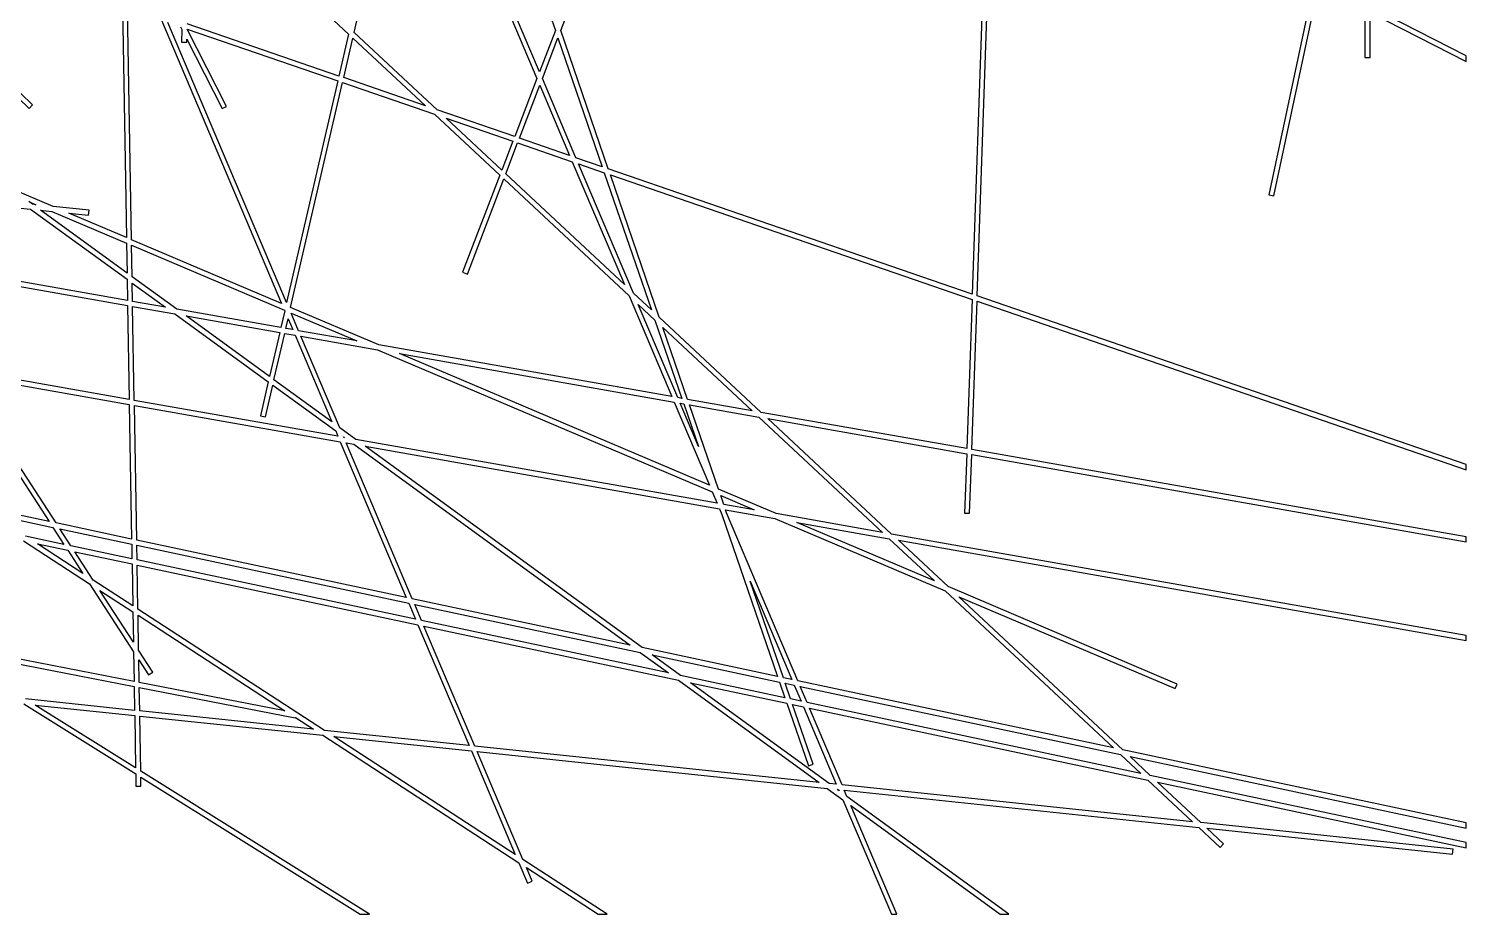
# Model space of a CAD drawing. Extents: x -38.1 to 38.1, y -38.1 to 38.1.
# Drawn here: x -0.71 to 5, y -24.05 to -20.53 of the extents above; entities that cross this region are included whole.
import ezdxf

# ---------------------------------------------------------------- set-up
doc = ezdxf.new("R2010")
doc.units = 0
doc.layers.add('Cut', color=7, linetype='CONTINUOUS')

msp = doc.modelspace()

# ---------------------------------------------------------------- linework, layer by layer
at = {"layer": 'Cut'}
for p, q in [((1.40017, -20.5399), (1.94956, -19.1087)), ((1.31601, -20.7033), (0.81519, -19.5234)), ((0.57888, -20.547), (0.807535, -19.5566)), ((0.807535, -19.5566), (1.30569, -20.7302)), ((3.10225, -19.696), (3.03621, -21.5871)), ((3.05598, -21.5939), (3.12191, -19.706)), ((1.18471, -19.9756), (1.37888, -20.5395)), ((-1.45048, -20.1375), (-0.712992, -20.8497)), ((-0.699099, -20.8353), (-1.42061, -20.1386)), ((0.171158, -20.1941), (0.556795, -20.5538)), ((4.39385, -20.3541), (4.21576, -21.1919)), ((4.23532, -21.1961), (4.4123, -20.3635)), ((-0.342401, -20.4449), (-0.32639, -21.3622)), ((-0.306238, -21.3708), (-0.322277, -20.4519)), ((4.5974, -20.4578), (4.5974, -20.6461)), ((5, -20.6405), (4.6174, -20.4456)), ((-0.187105, -20.4984), (0.290758, -21.6242)), ((0.310659, -21.6199), (-0.161659, -20.5072)), ((0.518373, -20.7202), (-0.085427, -20.5123)), ((4.6174, -20.6461), (4.6174, -20.468)), ((4.6174, -20.468), (5, -20.6629)), ((-0.111619, -20.5244), (-0.105839, -20.5358)), ((-0.105839, -20.5358), (-0.106708, -20.5855)), ((0.072027, -20.8408), (-0.084397, -20.5338)), ((-0.084397, -20.5338), (0.513849, -20.7398)), ((0.556795, -20.5538), (0.518373, -20.7202)), ((0.537388, -20.7267), (0.573685, -20.5695)), ((0.573685, -20.5695), (0.86223, -20.8386)), ((0.908723, -20.8546), (0.57888, -20.547)), ((1.37888, -20.5395), (1.31601, -20.7033)), ((1.32726, -20.7298), (1.38901, -20.5689)), ((1.38901, -20.5689), (1.56521, -21.0806)), ((1.58921, -21.0889), (1.40017, -20.5399)), ((-0.106708, -20.5855), (-0.086711, -20.5859)), ((-0.086711, -20.5859), (-0.086499, -20.5737)), ((-0.086499, -20.5737), (0.054207, -20.8499)), ((4.5974, -20.6461), (4.6174, -20.6461)), ((5, -20.6629), (5, -20.6405)), ((0.513849, -20.7398), (0.310659, -21.6199)), ((0.86223, -20.8386), (0.537388, -20.7267)), ((1.30569, -20.7302), (1.21717, -20.9608)), ((1.46094, -21.0447), (1.32726, -20.7298)), ((0.326672, -21.6394), (0.532864, -20.7463)), ((0.532864, -20.7463), (0.898192, -20.8721)), ((1.23609, -20.9673), (1.31694, -20.7567)), ((1.31694, -20.7567), (1.4355, -21.036)), ((-0.712992, -20.8497), (-0.699099, -20.8353)), ((0.054207, -20.8499), (0.072027, -20.8408)), ((1.21717, -20.9608), (0.908723, -20.8546)), ((0.898192, -20.8721), (1.15815, -21.1145)), ((0.944685, -20.8881), (1.21, -20.9795)), ((1.16588, -21.0944), (0.944685, -20.8881)), ((1.4355, -21.036), (1.23609, -20.9673)), ((1.21, -20.9795), (1.16588, -21.0944)), ((1.18166, -21.1091), (1.22892, -20.986)), ((1.22892, -20.986), (1.44601, -21.0607)), ((1.44601, -21.0607), (1.65318, -21.5488)), ((1.56521, -21.0806), (1.46094, -21.0447)), ((1.68914, -21.5823), (1.47146, -21.0695)), ((1.47146, -21.0695), (1.57347, -21.1046)), ((1.15815, -21.1145), (1.01032, -21.4997)), ((1.02899, -21.5068), (1.17393, -21.1292)), ((1.17393, -21.1292), (1.67239, -21.5941)), ((1.65318, -21.5488), (1.18166, -21.1091)), ((1.57347, -21.1046), (1.76105, -21.6494)), ((3.03621, -21.5871), (1.58921, -21.0889)), ((1.79221, -21.6784), (1.59747, -21.1129)), ((1.59747, -21.1129), (3.03548, -21.608)), ((-1.4673, -21.1694), (-0.707079, -21.2493)), ((-0.617803, -21.2385), (-0.786204, -21.167)), ((4.21576, -21.1919), (4.23532, -21.1961)), ((-0.699659, -21.2299), (-0.714275, -21.2193)), ((-0.714275, -21.2193), (-0.685834, -21.2314)), ((-0.707079, -21.2493), (-0.323498, -21.5279)), ((-0.685834, -21.2314), (-0.699659, -21.2299)), ((-0.667298, -21.2534), (-0.622866, -21.2581)), ((-0.323935, -21.5029), (-0.667298, -21.2534)), ((-0.474252, -21.2536), (-0.617803, -21.2385)), ((-0.476342, -21.2735), (-0.474252, -21.2536)), ((-0.622866, -21.2581), (-0.326008, -21.3841)), ((-0.554835, -21.2653), (-0.476342, -21.2735)), ((-0.32639, -21.3622), (-0.554835, -21.2653)), ((0.290758, -21.6242), (-0.306238, -21.3708)), ((-0.326008, -21.3841), (-0.323935, -21.5029)), ((-0.303675, -21.5176), (-0.305856, -21.3927)), ((-0.305856, -21.3927), (0.302007, -21.6507)), ((-1.15502, -21.4855), (-0.321674, -21.6324)), ((-0.32203, -21.612), (-1.15155, -21.4658)), ((-0.323498, -21.5279), (-0.32203, -21.612)), ((-0.126206, -21.6466), (-0.303675, -21.5176)), ((-0.303238, -21.5427), (-0.171136, -21.6386)), ((-0.301965, -21.6156), (-0.303238, -21.5427)), ((1.01032, -21.4997), (1.02899, -21.5068)), ((1.67239, -21.5941), (1.84199, -21.9936)), ((1.76105, -21.6494), (1.68914, -21.5823)), ((5, -22.2633), (3.05598, -21.5939)), ((-0.321674, -21.6324), (-0.315168, -22.0052)), ((-0.171136, -21.6386), (-0.301965, -21.6156)), ((-0.295103, -22.0087), (-0.301609, -21.6359)), ((-0.301609, -21.6359), (-0.134226, -21.6655)), ((0.287653, -21.7195), (-0.126206, -21.6466)), ((0.303005, -21.653), (0.287653, -21.7195)), ((0.302007, -21.6507), (0.303005, -21.653)), ((0.677203, -21.7882), (0.326672, -21.6394)), ((1.86547, -21.9978), (1.70836, -21.6276)), ((1.70836, -21.6276), (1.77492, -21.6897)), ((3.03548, -21.608), (3.01479, -22.2004)), ((3.03468, -22.2039), (3.05525, -21.6149)), ((3.05525, -21.6149), (5, -22.2845)), ((-0.134226, -21.6655), (0.237746, -21.9357)), ((-0.089296, -21.6734), (0.283148, -21.7391)), ((0.242633, -21.9145), (-0.089296, -21.6734)), ((0.307376, -21.723), (0.3163, -21.6844)), ((0.3163, -21.6844), (0.334756, -21.7278)), ((0.358241, -21.732), (0.32851, -21.6619)), ((0.32851, -21.6619), (0.589645, -21.7728)), ((1.77492, -21.6897), (1.882, -22.0007)), ((2.19737, -22.0563), (1.79221, -21.6784)), ((0.283148, -21.7391), (0.242633, -21.9145)), ((0.260211, -21.9273), (0.302871, -21.7425)), ((0.302871, -21.7425), (0.344074, -21.7498)), ((0.334756, -21.7278), (0.307376, -21.723)), ((0.344074, -21.7498), (0.490422, -22.0946)), ((0.589645, -21.7728), (0.358241, -21.732)), ((0.521838, -22.1174), (0.367559, -21.7539)), ((0.367559, -21.7539), (0.671486, -21.8075)), ((1.90452, -22.0046), (1.80607, -21.7187)), ((1.80607, -21.7187), (2.16121, -22.0499)), ((0.671486, -21.8075), (2.00289, -22.3727)), ((1.84199, -21.9936), (0.677203, -21.7882)), ((1.99164, -22.3462), (0.759043, -21.823)), ((0.759043, -21.823), (1.85131, -22.0156)), ((-0.315168, -22.0052), (-1.00331, -21.8838)), ((-1.01535, -21.902), (-0.633617, -22.4898)), ((-0.60595, -22.4957), (-0.988416, -21.9068)), ((-0.988416, -21.9068), (-0.314812, -22.0255)), ((0.237746, -21.9357), (0.206733, -22.07)), ((0.490422, -22.0946), (0.260211, -21.9273)), ((0.22622, -22.0745), (0.255323, -21.9485)), ((0.255323, -21.9485), (0.505595, -22.1303)), ((1.882, -22.0007), (1.86547, -21.9978)), ((-0.314812, -22.0255), (-0.30549, -22.5596)), ((0.514578, -22.1515), (-0.295103, -22.0087)), ((-0.285413, -22.5638), (-0.294747, -22.0291)), ((-0.294747, -22.0291), (0.523896, -22.1734)), ((1.85131, -22.0156), (1.99164, -22.3462)), ((1.94769, -22.1914), (1.87479, -22.0197)), ((1.87479, -22.0197), (1.88945, -22.0223)), ((1.88945, -22.0223), (1.94769, -22.1914)), ((2.16121, -22.0499), (1.90452, -22.0046)), ((2.02734, -22.3613), (1.91197, -22.0263)), ((1.91197, -22.0263), (2.18807, -22.0749)), ((3.01479, -22.2004), (2.19737, -22.0563)), ((0.206733, -22.07), (0.22622, -22.0745)), ((2.18807, -22.0749), (2.6795, -22.5332)), ((2.71567, -22.5396), (2.22423, -22.0813)), ((2.22423, -22.0813), (3.01409, -22.2206)), ((0.505595, -22.1303), (0.514578, -22.1515)), ((0.586109, -22.1641), (0.521838, -22.1174)), ((0.538063, -22.1556), (0.537011, -22.1531)), ((0.537011, -22.1531), (0.541179, -22.1562)), ((0.541179, -22.1562), (0.538063, -22.1556)), ((2.02181, -22.4172), (0.586109, -22.1641)), ((0.523896, -22.1734), (0.786314, -22.7916)), ((0.810196, -22.7967), (0.547381, -22.1776)), ((0.547381, -22.1776), (0.578089, -22.183)), ((0.578089, -22.183), (1.67618, -22.9808)), ((1.72428, -22.991), (0.623019, -22.1909)), ((0.623019, -22.1909), (2.03113, -22.4392)), ((3.01409, -22.2206), (3.00585, -22.4566)), ((3.02583, -22.4573), (3.03398, -22.2241)), ((3.03398, -22.2241), (5, -22.5708)), ((5, -22.5505), (3.03468, -22.2039)), ((5, -22.2845), (5, -22.2633)), ((2.00289, -22.3727), (2.02181, -22.4172)), ((2.25661, -22.4586), (2.02734, -22.3613)), ((2.0482, -22.4219), (2.0361, -22.3868)), ((2.0361, -22.3868), (2.16905, -22.4432)), ((-0.633617, -22.4898), (-0.906357, -22.4319)), ((2.03113, -22.4392), (2.04103, -22.4625)), ((2.16905, -22.4432), (2.0482, -22.4219)), ((2.05972, -22.4554), (2.05564, -22.4435)), ((2.05564, -22.4435), (2.25089, -22.4779)), ((2.34291, -23.1225), (2.05972, -22.4554)), ((3.00585, -22.4566), (3.02583, -22.4573)), ((-0.859552, -22.4623), (-0.618212, -22.5136)), ((-0.618212, -22.5136), (-0.574634, -22.5807)), ((-0.30549, -22.5596), (-0.60595, -22.4957)), ((2.04103, -22.4625), (2.26239, -23.1054)), ((2.25089, -22.4779), (2.92883, -22.7657)), ((2.6795, -22.5332), (2.25661, -22.4586)), ((2.88606, -22.7258), (2.33845, -22.4934)), ((2.33845, -22.4934), (2.70636, -22.5583)), ((-0.734931, -22.567), (-0.473032, -22.7371)), ((-0.574634, -22.5807), (-0.727147, -22.5482)), ((-0.590546, -22.5194), (-0.305132, -22.5801)), ((-0.546968, -22.5865), (-0.590546, -22.5194)), ((0.786314, -22.7916), (-0.285413, -22.5638)), ((2.70636, -22.5583), (2.88606, -22.7258)), ((5, -22.9424), (2.71567, -22.5396)), ((2.93989, -22.7487), (2.74252, -22.5646)), ((2.74252, -22.5646), (5, -22.9627)), ((5, -22.5708), (5, -22.5505)), ((-0.680342, -22.5786), (-0.559229, -22.6044)), ((-0.499812, -22.6959), (-0.680342, -22.5786)), ((-0.559229, -22.6044), (-0.499812, -22.6959)), ((-0.304119, -22.6382), (-0.546968, -22.5865)), ((-0.458573, -22.7227), (-0.531563, -22.6103)), ((-0.531563, -22.6103), (-0.30376, -22.6587)), ((-0.305132, -22.5801), (-0.304119, -22.6382)), ((-0.284041, -22.6424), (-0.285055, -22.5844)), ((-0.285055, -22.5844), (0.795854, -22.8141)), ((-0.30376, -22.6587), (-0.300856, -22.8251)), ((0.822841, -22.8777), (-0.284041, -22.6424)), ((-0.280624, -22.8382), (-0.283683, -22.6629)), ((-0.283683, -22.6629), (0.832381, -22.9002)), ((-0.473032, -22.7371), (-0.297678, -23.0071)), ((-0.300856, -22.8251), (-0.458573, -22.7227)), ((2.28521, -23.1103), (2.15306, -22.7264)), ((2.15306, -22.7264), (2.31903, -23.1174)), ((-0.298337, -22.9694), (-0.431793, -22.7639)), ((-0.431793, -22.7639), (-0.300435, -22.8492)), ((1.67618, -22.9808), (0.810196, -22.7967)), ((2.92883, -22.7657), (3.5974, -23.3892)), ((3.85121, -23.1355), (2.93989, -22.7487)), ((3.63538, -23.3972), (2.98265, -22.7886)), ((2.98265, -22.7886), (3.84339, -23.1539)), ((-0.300435, -22.8492), (-0.298337, -22.9694)), ((0.460953, -23.3198), (-0.280624, -22.8382)), ((0.795854, -22.8141), (0.822841, -22.8777)), ((0.846723, -22.8828), (0.819736, -22.8192)), ((0.819736, -22.8192), (1.71596, -23.0097)), ((-0.277781, -23.0011), (-0.280203, -22.8623)), ((-0.280203, -22.8623), (0.303599, -23.2415)), ((0.832381, -22.9002), (1.03616, -23.3803)), ((1.82849, -23.0915), (0.846723, -22.8828)), ((1.05891, -23.3827), (0.856263, -22.9053)), ((0.856263, -22.9053), (1.86828, -23.1204)), ((-0.295621, -23.125), (-1.08547, -22.9715)), ((5, -22.9627), (5, -22.9424)), ((-1.03814, -23.001), (-0.295264, -23.1454)), ((-0.297678, -23.0071), (-0.295621, -23.125)), ((-0.221379, -23.0879), (-0.277781, -23.0011)), ((1.71596, -23.0097), (1.82849, -23.0915)), ((2.26239, -23.1054), (1.72428, -22.991)), ((1.87659, -23.1017), (1.76406, -23.0199)), ((1.76406, -23.0199), (2.26999, -23.1275)), ((-0.27555, -23.1289), (-0.277123, -23.0388)), ((-0.277123, -23.0388), (-0.238153, -23.0988)), ((0.303599, -23.2415), (-0.27555, -23.1289)), ((-0.238153, -23.0988), (-0.221379, -23.0879)), ((1.86828, -23.1204), (2.42723, -23.5265)), ((2.29148, -23.1899), (1.87659, -23.1017)), ((2.46701, -23.5306), (1.91637, -23.1306)), ((1.91637, -23.1306), (2.29907, -23.2119)), ((2.26999, -23.1275), (2.29148, -23.1899)), ((2.31903, -23.1174), (2.28521, -23.1103)), ((2.3143, -23.1947), (2.29281, -23.1323)), ((2.29281, -23.1323), (2.32857, -23.1399)), ((2.32857, -23.1399), (2.35555, -23.2035)), ((3.5974, -23.3892), (2.34291, -23.1225)), ((3.84339, -23.1539), (3.85121, -23.1355)), ((-0.293605, -23.2405), (-0.727975, -23.1948)), ((-0.295264, -23.1454), (-0.293605, -23.2405)), ((-0.273565, -23.2426), (-0.275193, -23.1493)), ((-0.275193, -23.1493), (0.345055, -23.2699)), ((2.35555, -23.2035), (2.3143, -23.1947)), ((2.37943, -23.2086), (2.35245, -23.145)), ((2.35245, -23.145), (3.6258, -23.4156)), ((-0.734657, -23.2142), (-0.289204, -23.4926)), ((-0.689284, -23.219), (-0.293253, -23.2606)), ((-0.289621, -23.4688), (-0.689284, -23.219)), ((0.417141, -23.3152), (-0.273565, -23.2426)), ((2.29907, -23.2119), (2.38461, -23.4603)), ((2.40352, -23.4538), (2.3219, -23.2168)), ((2.3219, -23.2168), (2.36509, -23.226)), ((2.36509, -23.226), (2.4957, -23.5337)), ((3.70614, -23.4906), (2.37943, -23.2086)), ((2.51844, -23.5361), (2.38897, -23.231)), ((2.38897, -23.231), (3.73454, -23.517)), ((-0.293253, -23.2606), (-0.289621, -23.4688)), ((-0.269397, -23.4814), (-0.273213, -23.2627)), ((-0.273213, -23.2627), (0.454087, -23.3392)), ((0.345055, -23.2699), (0.345316, -23.2686)), ((0.345316, -23.2686), (0.417141, -23.3152)), ((0.454087, -23.3392), (1.23361, -23.8454)), ((1.03616, -23.3803), (0.460953, -23.3198)), ((0.4979, -23.3438), (1.0451, -23.4013)), ((1.21964, -23.8125), (0.4979, -23.3438)), ((1.0451, -23.4013), (1.21964, -23.8125)), ((2.42723, -23.5265), (1.05891, -23.3827)), ((1.24963, -23.832), (1.06784, -23.4037)), ((1.06784, -23.4037), (2.45959, -23.55)), ((3.6258, -23.4156), (3.70614, -23.4906)), ((5, -23.6873), (3.63538, -23.3972)), ((3.74412, -23.4986), (3.66378, -23.4237)), ((3.66378, -23.4237), (5, -23.7077)), ((0.640565, -24.05), (-0.269397, -23.4814)), ((2.38461, -23.4603), (2.40352, -23.4538)), ((-0.289204, -23.4926), (-0.288358, -23.5411)), ((-0.288358, -23.5411), (-0.268362, -23.5407)), ((-0.268362, -23.5407), (-0.268981, -23.5052)), ((-0.268981, -23.5052), (0.602823, -24.05)), ((2.4957, -23.5337), (2.46701, -23.5306)), ((3.91198, -23.6825), (2.51844, -23.5361)), ((3.73454, -23.517), (3.91198, -23.6825)), ((5, -23.7656), (3.74412, -23.4986)), ((3.94503, -23.686), (3.77252, -23.5251)), ((3.77252, -23.5251), (5, -23.786)), ((2.45959, -23.55), (2.52182, -23.5952)), ((2.49937, -23.5542), (2.50464, -23.5547)), ((2.50665, -23.5594), (2.49937, -23.5542)), ((2.50464, -23.5547), (2.50665, -23.5594)), ((2.52182, -23.5952), (2.71487, -24.05)), ((2.53806, -23.5823), (2.52738, -23.5571)), ((2.52738, -23.5571), (3.93629, -23.7052)), ((3.18184, -24.05), (2.53806, -23.5823)), ((2.7366, -24.05), (2.55323, -23.618)), ((2.55323, -23.618), (3.14781, -24.05)), ((3.93629, -23.7052), (4.02131, -23.7845)), ((4.94751, -23.7914), (3.94503, -23.686)), ((4.03495, -23.7698), (3.96934, -23.7087)), ((3.96934, -23.7087), (4.94542, -23.8112)), ((5, -23.7077), (5, -23.6873)), ((4.02131, -23.7845), (4.03495, -23.7698)), ((5, -23.786), (5, -23.7656)), ((4.94542, -23.8112), (4.94751, -23.7914)), ((1.23361, -23.8454), (1.26793, -23.9263)), ((1.58536, -24.05), (1.24963, -23.832)), ((1.28634, -23.9184), (1.26361, -23.8649)), ((1.26361, -23.8649), (1.54864, -24.05)), ((1.26793, -23.9263), (1.28634, -23.9184)), ((0.602823, -24.05), (0.640565, -24.05)), ((1.54864, -24.05), (1.58536, -24.05)), ((2.71487, -24.05), (2.7366, -24.05)), ((3.14781, -24.05), (3.18184, -24.05))]:
    msp.add_line(p, q, dxfattribs=at)

doc.saveas('drawing.dxf')
